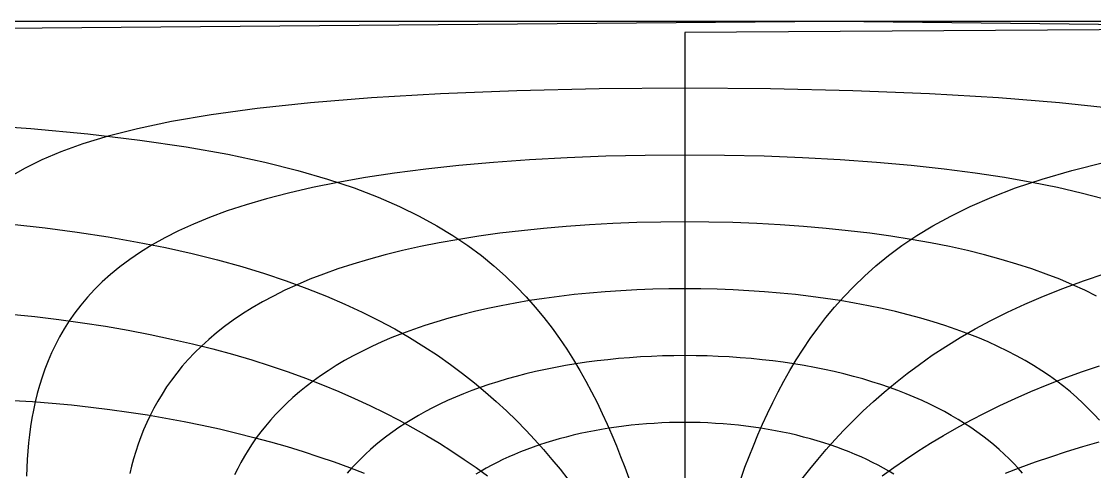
# Model space of a CAD drawing. Header units: millimetres. Extents: x -267 to 267, y -134 to 134.
# Drawn here: x -88.3 to 54.6, y 73.6 to 133.5 of the extents above; entities that cross this region are included whole.
import ezdxf

# ---------------------------------------------------------------- set-up
doc = ezdxf.new("R2010")
doc.units = ezdxf.units.MM
doc.layers.add('ENGRAVE', color=7, linetype='Continuous')
doc.layers.add('GUIDE', color=3, linetype='Continuous')

msp = doc.modelspace()

# ---------------------------------------------------------------- linework, layer by layer
at = {"layer": 'ENGRAVE'}
for points in [[(133.1468, 132.2329), (19.9265, 133.5177), (-133.1468, 132.2329)], [(227.6253, 133.5177), (0, 132.0342), (0, 130.5506), (0, 129.0671), (0, 127.5836), (0, 126.1), (0, 124.6165), (0, 123.133), (0, 121.6494), (0, 120.1659), (0, 118.6824), (0, 117.1989), (0, 115.7153), (0, 114.2318), (0, 112.7483), (0, 111.2647), (0, 109.7812), (0, 108.2977), (0, 106.8142), (0, 105.3306), (0, 103.8471), (0, 102.3636), (0, 100.88), (0, 99.3965), (0, 97.913), (0, 96.4294), (0, 94.9459), (0, 93.4624), (0, 91.9789), (0, 90.4953), (0, 89.0118), (0, 87.5283), (0, 86.0447), (0, 84.5612), (0, 83.0777), (0, 81.5941), (0, 80.1106), (0, 78.6271), (0, 77.1436), (0, 75.66), (0, 74.1765), (0, 72.693)], [(56.9483, 121.9061), (49.8684, 122.6621), (41.7467, 123.3223), (32.5573, 123.8671), (22.374, 124.2759), (11.4057, 124.5302), (0, 124.6165), (-11.4057, 124.5302), (-22.374, 124.2759), (-32.5573, 123.8671), (-41.7467, 123.3223), (-49.8684, 122.6621), (-56.9483, 121.9061), (-63.071, 121.0719), (-68.346, 120.1741), (-72.8872, 119.2249), (-76.8007, 118.2339), (-80.1807, 117.2087), (-83.1079, 116.1556), (-85.6507, 115.0794), (-87.8659, 113.984), (-89.8012, 112.8726)], [(-95.4376, 119.8219), (-87.1081, 119.2378), (-79.4918, 118.5303), (-72.6035, 117.7159), (-66.4179, 116.8102), (-60.8855, 115.8273), (-55.9453, 114.7792), (-51.5328, 113.6764), (-47.5859, 112.5274), (-44.0472, 111.3394), (-40.865, 110.1184), (-37.9942, 108.8693), (-35.3953, 107.5961), (-33.0343, 106.3022), (-30.8819, 104.9905), (-28.913, 103.6633), (-27.1058, 102.3225), (-25.4416, 100.9699), (-23.9045, 99.6068), (-22.4803, 98.2345), (-21.1571, 96.8541), (-19.9244, 95.4664), (-18.7729, 94.0721), (-17.6946, 92.672), (-16.6825, 91.2666), (-15.7304, 89.8565), (-14.8328, 88.4421), (-13.9847, 87.0237), (-13.182, 85.6018), (-12.4207, 84.1767), (-11.6974, 82.7486), (-11.009, 81.3178), (-10.3528, 79.8844), (-9.7261, 78.4488), (-9.1269, 77.011), (-8.553, 75.5713), (-8.0026, 74.1298), (-7.474, 72.6865)], [(55.7129, 109.9021), (52.7734, 110.6676), (49.6064, 111.3956), (46.202, 112.0822), (42.5529, 112.7231), (38.6551, 113.314), (34.5093, 113.8502), (30.1221, 114.3272), (25.5064, 114.7404), (20.6833, 115.0854), (15.6814, 115.3583), (10.5373, 115.5558), (5.2941, 115.6753), (0, 115.7153), (-5.2941, 115.6753), (-10.5373, 115.5558), (-15.6814, 115.3583), (-20.6833, 115.0854), (-25.5064, 114.7404), (-30.1221, 114.3272), (-34.5093, 113.8502), (-38.6551, 113.314), (-42.5529, 112.7231), (-46.202, 112.0822), (-49.6064, 111.3956), (-52.7734, 110.6676), (-55.7129, 109.9021), (-58.4363, 109.1026), (-60.956, 108.2725), (-63.2849, 107.4148), (-65.4355, 106.5322), (-67.4203, 105.6271), (-69.2513, 104.7018), (-70.9398, 103.7583), (-72.4964, 102.7983), (-73.9309, 101.8234), (-75.2527, 100.8352), (-76.47, 99.8347), (-77.5908, 98.8233), (-78.6222, 97.8019), (-79.5707, 96.7715), (-80.4424, 95.733), (-81.2427, 94.6871), (-81.9768, 93.6345), (-82.6491, 92.5758), (-83.2639, 91.5117), (-83.825, 90.4426), (-84.336, 89.369), (-84.8001, 88.2915), (-85.2203, 87.2102), (-85.5993, 86.1258), (-85.9396, 85.0384), (-86.2435, 83.9485), (-86.5131, 82.8562), (-86.7503, 81.762), (-86.9569, 80.666), (-87.1347, 79.5685), (-87.285, 78.4697), (-87.4094, 77.3698), (-87.5091, 76.2691), (-87.5853, 75.1676), (-87.6392, 74.0657), (-87.6717, 72.9634)], [(7.474, 72.6865), (8.0026, 74.1298), (8.553, 75.5713), (9.1269, 77.011), (9.7261, 78.4488), (10.3528, 79.8844), (11.009, 81.3178), (11.6974, 82.7486), (12.4207, 84.1767), (13.182, 85.6018), (13.9847, 87.0237), (14.8328, 88.4421), (15.7304, 89.8565), (16.6825, 91.2666), (17.6946, 92.672), (18.7729, 94.0721), (19.9244, 95.4664), (21.1571, 96.8541), (22.4803, 98.2345), (23.9045, 99.6068), (25.4416, 100.9699), (27.1058, 102.3225), (28.913, 103.6633), (30.8819, 104.9905), (33.0343, 106.3022), (35.3953, 107.5961), (37.9942, 108.8693), (40.865, 110.1184), (44.0472, 111.3394), (47.5859, 112.5274), (51.5328, 113.6764), (55.9453, 114.7792)], [(-89.6177, 106.5365), (-85.185, 106.0339), (-80.9161, 105.4641), (-76.8199, 104.8311), (-72.9016, 104.1392), (-69.1632, 103.3922), (-65.604, 102.5943), (-62.221, 101.7493), (-59.0094, 100.8607), (-55.9632, 99.9322), (-53.0755, 98.9669), (-50.3387, 97.9678), (-47.7451, 96.9377), (-45.2867, 95.8791), (-42.9556, 94.7945), (-40.7441, 93.6859), (-38.6448, 92.5552), (-36.6505, 91.4043), (-34.7545, 90.2349), (-32.9503, 89.0482), (-31.232, 87.8458), (-29.5938, 86.6289), (-28.0305, 85.3985), (-26.5372, 84.1556), (-25.1093, 82.9013), (-23.7426, 81.6363), (-22.433, 80.3613), (-21.1768, 79.0773), (-19.9708, 77.7846), (-18.8117, 76.484), (-17.6965, 75.176), (-16.6226, 73.8612), (-15.5873, 72.5398)], [(54.7998, 96.9463), (53.2618, 97.7091), (51.6374, 98.4526), (49.9235, 99.1754), (48.1172, 99.876), (46.2158, 100.553), (44.217, 101.2048), (42.1189, 101.8297), (39.9201, 102.426), (37.62, 102.992), (35.2186, 103.5259), (32.7168, 104.0258), (30.1167, 104.4901), (27.4212, 104.9167), (24.6347, 105.3041), (21.7627, 105.6505), (18.8122, 105.9543), (15.7914, 106.2141), (12.7097, 106.4286), (9.5777, 106.5966), (6.407, 106.7172), (3.2101, 106.7899), (0, 106.8142), (-3.2101, 106.7899), (-6.407, 106.7172), (-9.5777, 106.5966), (-12.7097, 106.4286), (-15.7914, 106.2141), (-18.8122, 105.9543), (-21.7627, 105.6505), (-24.6347, 105.3041), (-27.4212, 104.9167), (-30.1167, 104.4901), (-32.7168, 104.0258), (-35.2186, 103.5259), (-37.62, 102.992), (-39.9201, 102.426), (-42.1189, 101.8297), (-44.217, 101.2048), (-46.2158, 100.553), (-48.1172, 99.876), (-49.9235, 99.1754), (-51.6374, 98.4526), (-53.2618, 97.7091), (-54.7998, 96.9463), (-56.2545, 96.1653), (-57.6293, 95.3675), (-58.9274, 94.554), (-60.1521, 93.7258), (-61.3066, 92.884), (-62.394, 92.0294), (-63.4173, 91.163), (-64.3795, 90.2855), (-65.2835, 89.3978), (-66.1319, 88.5006), (-66.9274, 87.5945), (-67.6724, 86.6803), (-68.3694, 85.7584), (-69.0205, 84.8294), (-69.6279, 83.8939), (-70.1935, 82.9523), (-70.7195, 82.0052), (-71.2074, 81.0529), (-71.6591, 80.0958), (-72.0761, 79.1344), (-72.46, 78.1689), (-72.8122, 77.1999), (-73.1341, 76.2274), (-73.4269, 75.252), (-73.6918, 74.2738), (-73.93, 73.2931)], [(15.5873, 72.5398), (16.6226, 73.8612), (17.6965, 75.176), (18.8117, 76.484), (19.9708, 77.7846), (21.1768, 79.0773), (22.433, 80.3613), (23.7426, 81.6363), (25.1093, 82.9013), (26.5372, 84.1556), (28.0305, 85.3985), (29.5938, 86.6289), (31.232, 87.8458), (32.9503, 89.0482), (34.7545, 90.2349), (36.6505, 91.4043), (38.6448, 92.5552), (40.7441, 93.6859), (42.9556, 94.7945), (45.2867, 95.8791), (47.7451, 96.9377), (50.3387, 97.9678), (53.0755, 98.9669), (55.9632, 99.9322)], [(55.1975, 80.4044), (54.5025, 81.1771), (53.7704, 81.9412), (53.0002, 82.6961), (52.1906, 83.4414), (51.3407, 84.1764), (50.4492, 84.9006), (49.5149, 85.6133), (48.5369, 86.314), (47.5138, 87.0019), (46.4448, 87.6764), (45.3288, 88.3368), (44.1648, 88.9824), (42.9519, 89.6124), (41.6894, 90.226), (40.3765, 90.8225), (39.0127, 91.401), (37.5976, 91.9606), (36.1309, 92.5006), (34.6126, 93.02), (33.0428, 93.5179), (31.422, 93.9936), (29.7507, 94.446), (28.03, 94.8744), (26.2609, 95.2778), (24.445, 95.6554), (22.5842, 96.0064), (20.6806, 96.3299), (18.7368, 96.6251), (16.7556, 96.8915), (14.7401, 97.1282), (12.694, 97.3346), (10.6209, 97.5103), (8.5248, 97.6547), (6.4102, 97.7675), (4.2814, 97.8482), (2.1431, 97.8968), (0, 97.913), (-2.1431, 97.8968), (-4.2814, 97.8482), (-6.4102, 97.7675), (-8.5248, 97.6547), (-10.6209, 97.5103), (-12.694, 97.3346), (-14.7401, 97.1282), (-16.7556, 96.8915), (-18.7368, 96.6251), (-20.6806, 96.3299), (-22.5842, 96.0064), (-24.445, 95.6554), (-26.2609, 95.2778), (-28.03, 94.8744), (-29.7507, 94.446), (-31.422, 93.9936), (-33.0428, 93.5179), (-34.6126, 93.02), (-36.1309, 92.5006), (-37.5976, 91.9606), (-39.0127, 91.401), (-40.3765, 90.8225), (-41.6894, 90.226), (-42.9519, 89.6124), (-44.1648, 88.9824), (-45.3288, 88.3368), (-46.4448, 87.6764), (-47.5138, 87.0019), (-48.5369, 86.314), (-49.5149, 85.6133), (-50.4492, 84.9006), (-51.3407, 84.1764), (-52.1906, 83.4414), (-53.0002, 82.6961), (-53.7704, 81.9412), (-54.5025, 81.1771), (-55.1975, 80.4044), (-55.8567, 79.6235), (-56.481, 78.8349), (-57.0716, 78.0391), (-57.6295, 77.2365), (-58.1557, 76.4275), (-58.6512, 75.6126), (-59.1169, 74.792), (-59.5538, 73.9662), (-59.9629, 73.1355)], [(-89.7986, 94.5329), (-86.5466, 94.1989), (-83.3491, 93.8159), (-80.2116, 93.3855), (-77.1391, 92.9092), (-74.1353, 92.3885), (-71.2035, 91.8251), (-68.3462, 91.2208), (-65.5651, 90.5772), (-62.8612, 89.8962), (-60.2351, 89.1794), (-57.6867, 88.4286), (-55.2156, 87.6454), (-52.8207, 86.8316), (-50.5009, 85.9886), (-48.2546, 85.1181), (-46.0801, 84.2215), (-43.9755, 83.3002), (-41.9386, 82.3555), (-39.9674, 81.3888), (-38.0594, 80.4013), (-36.2126, 79.3941), (-34.4245, 78.3683), (-32.693, 77.325), (-31.0156, 76.2651), (-29.3903, 75.1896), (-27.8147, 74.0993), (-26.2868, 72.9951)], [(44.9531, 73.357), (44.386, 74.0015), (43.7934, 74.6385), (43.175, 75.2675), (42.5303, 75.8881), (41.8589, 76.5001), (41.1604, 77.1029), (40.4344, 77.6961), (39.6806, 78.2795), (38.8986, 78.8524), (38.0881, 79.4146), (37.2488, 79.9656), (36.3805, 80.5048), (35.483, 81.0319), (34.5562, 81.5464), (33.6, 82.0478), (32.6143, 82.5357), (31.5991, 83.0096), (30.5547, 83.469), (29.4811, 83.9133), (28.3785, 84.3423), (27.2474, 84.7552), (26.0882, 85.1518), (24.9013, 85.5314), (23.6874, 85.8936), (22.4472, 86.2381), (21.1815, 86.5642), (19.8912, 86.8716), (18.5773, 87.1599), (17.2411, 87.4286), (15.8836, 87.6774), (14.5063, 87.9059), (13.1106, 88.1137), (11.698, 88.3005), (10.2702, 88.4661), (8.8288, 88.6102), (7.3756, 88.7325), (5.9125, 88.8328), (4.4415, 88.911), (2.9644, 88.967), (1.4832, 89.0006), (0, 89.0118), (-1.4832, 89.0006), (-2.9644, 88.967), (-4.4415, 88.911), (-5.9125, 88.8328), (-7.3756, 88.7325), (-8.8288, 88.6102), (-10.2702, 88.4661), (-11.698, 88.3005), (-13.1106, 88.1137), (-14.5063, 87.9059), (-15.8836, 87.6774), (-17.2411, 87.4286), (-18.5773, 87.1599), (-19.8912, 86.8716), (-21.1815, 86.5642), (-22.4472, 86.2381), (-23.6874, 85.8936), (-24.9013, 85.5314), (-26.0882, 85.1518), (-27.2474, 84.7552), (-28.3785, 84.3423), (-29.4811, 83.9133), (-30.5547, 83.469), (-31.5991, 83.0096), (-32.6143, 82.5357), (-33.6, 82.0478), (-34.5562, 81.5464), (-35.483, 81.0319), (-36.3805, 80.5048), (-37.2488, 79.9656), (-38.0881, 79.4146), (-38.8986, 78.8524), (-39.6806, 78.2795), (-40.4344, 77.6961), (-41.1604, 77.1029), (-41.8589, 76.5001), (-42.5303, 75.8881), (-43.175, 75.2675), (-43.7934, 74.6385), (-44.386, 74.0015), (-44.9531, 73.357)], [(26.2868, 72.9951), (27.8147, 74.0993), (29.3903, 75.1896), (31.0156, 76.2651), (32.693, 77.325), (34.4245, 78.3683), (36.2126, 79.3941), (38.0594, 80.4013), (39.9674, 81.3888), (41.9386, 82.3555), (43.9755, 83.3002), (46.0801, 84.2215), (48.2546, 85.1181), (50.5009, 85.9886), (52.8207, 86.8316), (55.2156, 87.6454)], [(-89.5148, 83.0499), (-86.8837, 82.8829), (-84.2695, 82.6783), (-81.6754, 82.4366), (-79.1043, 82.1582), (-76.5591, 81.8439), (-74.0422, 81.4942), (-71.5562, 81.1099), (-69.103, 80.6918), (-66.6846, 80.2406), (-64.3027, 79.7572), (-61.9586, 79.2425), (-59.6535, 78.6973), (-57.3885, 78.1227), (-55.1642, 77.5194), (-52.9813, 76.8885), (-50.84, 76.2309), (-48.7407, 75.5474), (-46.6832, 74.8392), (-44.6675, 74.1069), (-42.6934, 73.3516)], [(27.8283, 73.2124), (27.1444, 73.6207), (26.4428, 74.019), (25.7236, 74.4072), (24.9871, 74.7848), (24.2333, 75.1516), (23.4626, 75.5074), (22.6751, 75.8518), (21.8712, 76.1846), (21.0511, 76.5056), (20.2152, 76.8144), (19.3638, 77.1109), (18.4975, 77.3947), (17.6166, 77.6656), (16.7216, 77.9233), (15.8131, 78.1677), (14.8917, 78.3985), (13.9579, 78.6155), (13.0124, 78.8185), (12.0558, 79.0073), (11.0889, 79.1817), (10.1123, 79.3415), (9.127, 79.4866), (8.1336, 79.6169), (7.1329, 79.7321), (6.1259, 79.8322), (5.1134, 79.9171), (4.0963, 79.9867), (3.0755, 80.0408), (2.0519, 80.0796), (1.0264, 80.1029), (0, 80.1106), (-1.0264, 80.1029), (-2.0519, 80.0796), (-3.0755, 80.0408), (-4.0963, 79.9867), (-5.1134, 79.9171), (-6.1259, 79.8322), (-7.1329, 79.7321), (-8.1336, 79.6169), (-9.127, 79.4866), (-10.1123, 79.3415), (-11.0889, 79.1817), (-12.0558, 79.0073), (-13.0124, 78.8185), (-13.9579, 78.6155), (-14.8917, 78.3985), (-15.8131, 78.1677), (-16.7216, 77.9233), (-17.6166, 77.6656), (-18.4975, 77.3947), (-19.3638, 77.1109), (-20.2152, 76.8144), (-21.0511, 76.5056), (-21.8712, 76.1846), (-22.6751, 75.8518), (-23.4626, 75.5074), (-24.2333, 75.1516), (-24.9871, 74.7848), (-25.7236, 74.4072), (-26.4428, 74.019), (-27.1444, 73.6207), (-27.8283, 73.2124)], [(42.6934, 73.3516), (44.6675, 74.1069), (46.6832, 74.8392), (48.7407, 75.5474), (50.84, 76.2309), (52.9813, 76.8885), (55.1642, 77.5194)]]:
    msp.add_lwpolyline(points, dxfattribs=at)
at = {"layer": 'GUIDE'}
msp.add_lwpolyline([(-267.0354, -133.5177), (267.0354, -133.5177), (267.0354, 133.5177), (-267.0354, 133.5177)], close=True, dxfattribs=at)

doc.saveas('drawing.dxf')
